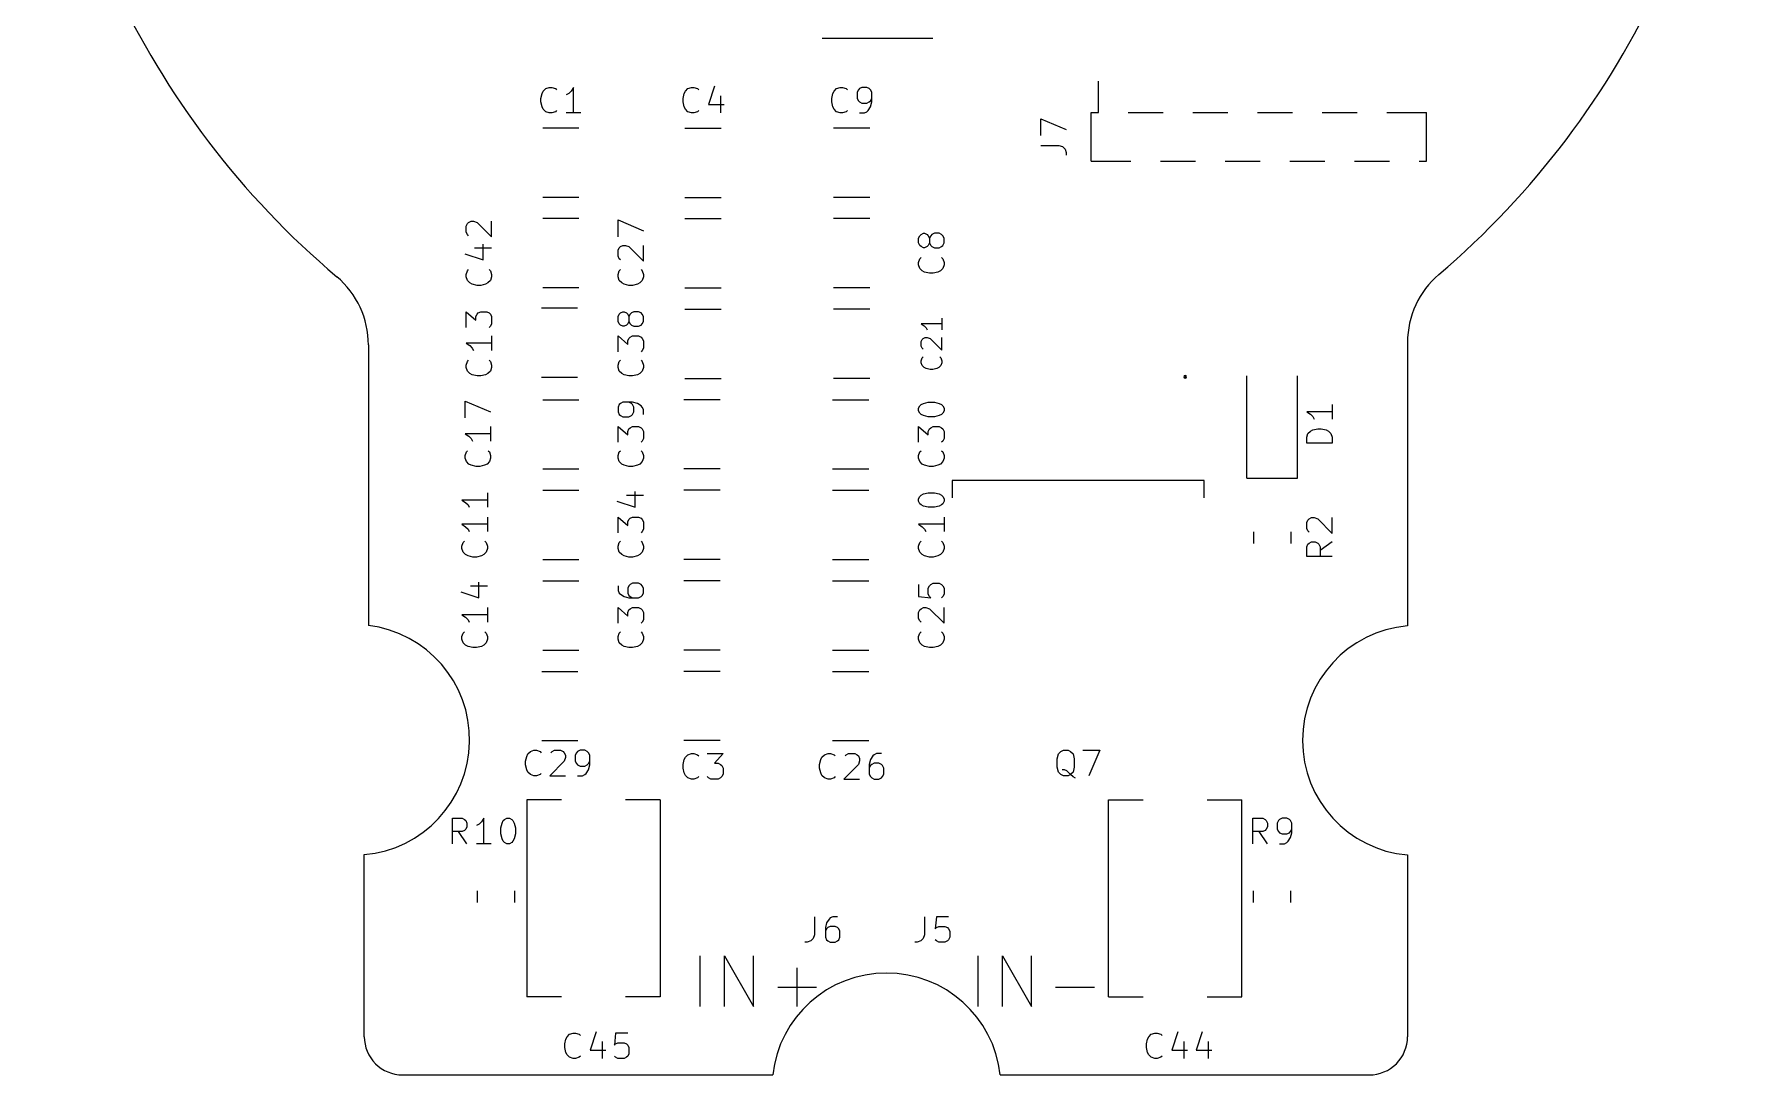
# Model space of a CAD drawing. Extents: x 116 to 183, y -128 to -37.6.
# Drawn here: x 116 to 183, y -128 to -87.1 of the extents above; entities that cross this region are included whole.
import ezdxf

# ---------------------------------------------------------------- set-up
doc = ezdxf.new("R2010")
doc.units = 0
doc.layers.add('BLACK', color=7, linetype='CONTINUOUS')

msp = doc.modelspace()

# ---------------------------------------------------------------- linework, layer by layer
at = {"layer": 'BLACK', "linetype": 'CONTINUOUS'}
for p, q in [((146.920936, -87.308), (151.275064, -87.308)), ((157.784, -90.226), (157.784, -88.996)), ((135.866286, -89.67239), (135.913905, -89.481914)), ((135.866286, -89.815247), (135.866286, -89.67239)), ((135.913905, -89.481914), (135.961524, -89.386676)), ((135.961524, -89.386676), (136.056762, -89.291438)), ((136.056762, -89.291438), (136.199619, -89.243819)), ((136.199619, -89.243819), (136.294857, -89.243819)), ((136.294857, -89.243819), (136.437714, -89.291438)), ((136.437714, -89.291438), (136.485333, -89.339057)), ((136.961524, -89.481914), (136.866286, -89.529533)), ((137.056762, -89.386676), (136.961524, -89.481914)), ((137.152, -89.243819), (137.056762, -89.386676)), ((137.152, -90.243819), (137.152, -89.243819)), ((141.454286, -89.67239), (141.501905, -89.481914)), ((141.454286, -89.815247), (141.454286, -89.67239)), ((141.501905, -89.481914), (141.549524, -89.386676)), ((141.549524, -89.386676), (141.644762, -89.291438)), ((141.644762, -89.291438), (141.787619, -89.243819)), ((141.787619, -89.243819), (141.882857, -89.243819)), ((141.882857, -89.243819), (142.025714, -89.291438)), ((142.025714, -89.291438), (142.073333, -89.339057)), ((142.692381, -89.1962), (142.454286, -89.910485)), ((142.930476, -89.577152), (142.930476, -90.243819)), ((147.296286, -89.67239), (147.343905, -89.481914)), ((147.296286, -89.815247), (147.296286, -89.67239)), ((147.343905, -89.481914), (147.391524, -89.386676)), ((147.391524, -89.386676), (147.486762, -89.291438)), ((147.486762, -89.291438), (147.629619, -89.243819)), ((147.629619, -89.243819), (147.724857, -89.243819)), ((147.724857, -89.243819), (147.867714, -89.291438)), ((147.867714, -89.291438), (147.915333, -89.339057)), ((148.343905, -89.339057), (148.296286, -89.434295)), ((148.296286, -89.434295), (148.296286, -89.67239)), ((148.296286, -89.67239), (148.343905, -89.767628)), ((148.391524, -89.291438), (148.343905, -89.339057)), ((148.343905, -89.767628), (148.391524, -89.815247)), ((148.486762, -89.243819), (148.391524, -89.291438)), ((148.677238, -89.243819), (148.486762, -89.243819)), ((148.772476, -89.291438), (148.677238, -89.243819)), ((148.820095, -89.339057), (148.772476, -89.291438)), ((148.772476, -89.815247), (148.820095, -89.767628)), ((148.867714, -89.434295), (148.820095, -89.339057)), ((148.820095, -89.767628), (148.867714, -89.67239)), ((148.867714, -89.815247), (148.867714, -89.434295)), ((135.913905, -90.005723), (135.866286, -89.815247)), ((135.961524, -90.100961), (135.913905, -90.005723)), ((136.056762, -90.1962), (135.961524, -90.100961)), ((136.199619, -90.243819), (136.056762, -90.1962)), ((136.294857, -90.243819), (136.199619, -90.243819)), ((136.437714, -90.1962), (136.294857, -90.243819)), ((136.485333, -90.14858), (136.437714, -90.1962)), ((137.437714, -90.243819), (136.866286, -90.243819)), ((141.501905, -90.005723), (141.454286, -89.815247)), ((141.549524, -90.100961), (141.501905, -90.005723)), ((141.644762, -90.1962), (141.549524, -90.100961)), ((141.787619, -90.243819), (141.644762, -90.1962)), ((141.882857, -90.243819), (141.787619, -90.243819)), ((142.025714, -90.1962), (141.882857, -90.243819)), ((142.073333, -90.14858), (142.025714, -90.1962)), ((142.454286, -89.910485), (143.073333, -89.910485)), ((147.343905, -90.005723), (147.296286, -89.815247)), ((147.391524, -90.100961), (147.343905, -90.005723)), ((147.486762, -90.1962), (147.391524, -90.100961)), ((147.629619, -90.243819), (147.486762, -90.1962)), ((147.724857, -90.243819), (147.629619, -90.243819)), ((147.867714, -90.1962), (147.724857, -90.243819)), ((147.915333, -90.14858), (147.867714, -90.1962)), ((148.391524, -89.815247), (148.486762, -89.862866)), ((148.391524, -90.243819), (148.582, -90.243819)), ((148.486762, -89.862866), (148.677238, -89.862866)), ((148.582, -90.243819), (148.677238, -90.1962)), ((148.677238, -89.862866), (148.772476, -89.815247)), ((148.677238, -90.1962), (148.724857, -90.14858)), ((148.724857, -90.14858), (148.820095, -90.005723)), ((148.820095, -90.005723), (148.867714, -89.815247)), ((157.499, -90.226), (157.784, -90.226)), ((157.499, -92.146), (157.499, -90.226)), ((158.954, -90.226), (160.324, -90.226)), ((161.494, -90.226), (162.864, -90.226)), ((164.034, -90.226), (165.404, -90.226)), ((166.574, -90.226), (167.944, -90.226)), ((169.114, -90.226), (170.669, -90.226)), ((170.669, -92.146), (170.669, -90.226)), ((137.363252, -90.842), (135.940748, -90.842)), ((141.528748, -90.842), (142.951252, -90.842)), ((148.793252, -90.842), (147.370748, -90.842)), ((155.513819, -91.13838), (155.513819, -90.471714)), ((155.513819, -90.471714), (156.513819, -90.900285)), ((155.513819, -91.519333), (156.228104, -91.519333)), ((156.228104, -91.519333), (156.370961, -91.566952)), ((156.370961, -91.566952), (156.4662, -91.66219)), ((156.4662, -91.66219), (156.513819, -91.805047)), ((156.513819, -91.805047), (156.513819, -91.900285)), ((157.499, -92.146), (159.054, -92.146)), ((160.224, -92.146), (161.594, -92.146)), ((162.764, -92.146), (164.134, -92.146)), ((165.304, -92.146), (166.674, -92.146)), ((167.844, -92.146), (169.214, -92.146)), ((170.384, -92.146), (170.669, -92.146)), ((137.363252, -93.562), (135.940748, -93.562)), ((141.528748, -93.562), (142.951252, -93.562)), ((148.793252, -93.562), (147.370748, -93.562)), ((137.363252, -94.398), (135.940748, -94.398)), ((138.900819, -95.115142), (138.900819, -94.448476)), ((138.900819, -94.448476), (139.900819, -94.877047)), ((141.528748, -94.398), (142.951252, -94.398)), ((148.793252, -94.398), (147.370748, -94.398)), ((132.931819, -94.686571), (132.979438, -94.591333)), ((132.931819, -94.924666), (132.931819, -94.686571)), ((132.979438, -95.019904), (132.931819, -94.924666)), ((132.979438, -94.591333), (133.027057, -94.543714)), ((133.027057, -95.067523), (132.979438, -95.019904)), ((133.027057, -94.543714), (133.122295, -94.496095)), ((133.122295, -94.496095), (133.217533, -94.496095)), ((133.217533, -94.496095), (133.36039, -94.543714)), ((133.36039, -94.543714), (133.931819, -95.115142)), ((133.931819, -95.115142), (133.931819, -94.496095)), ((150.711819, -95.162761), (150.759438, -95.067523)), ((150.759438, -95.067523), (150.807057, -95.019904)), ((150.807057, -95.019904), (150.902295, -94.972285)), ((150.902295, -94.972285), (150.949914, -94.972285)), ((150.949914, -94.972285), (151.045152, -95.019904)), ((151.045152, -95.019904), (151.092771, -95.067523)), ((151.092771, -95.067523), (151.14039, -95.162761)), ((151.188009, -95.067523), (151.14039, -95.162761)), ((151.235628, -95.019904), (151.188009, -95.067523)), ((151.330866, -94.972285), (151.235628, -95.019904)), ((151.521342, -94.972285), (151.330866, -94.972285)), ((151.61658, -95.019904), (151.521342, -94.972285)), ((151.6642, -95.067523), (151.61658, -95.019904)), ((151.711819, -95.162761), (151.6642, -95.067523)), ((132.8842, -95.781809), (133.598485, -96.019904)), ((133.265152, -95.543714), (133.931819, -95.543714)), ((133.598485, -96.019904), (133.598485, -95.400857)), ((138.900819, -95.638952), (138.948438, -95.543714)), ((138.900819, -95.877047), (138.900819, -95.638952)), ((138.948438, -95.543714), (138.996057, -95.496095)), ((138.996057, -95.496095), (139.091295, -95.448476)), ((139.091295, -95.448476), (139.186533, -95.448476)), ((139.186533, -95.448476), (139.32939, -95.496095)), ((139.32939, -95.496095), (139.900819, -96.067523)), ((139.900819, -96.067523), (139.900819, -95.448476)), ((150.711819, -95.353237), (150.711819, -95.162761)), ((150.759438, -95.448475), (150.711819, -95.353237)), ((150.807057, -95.496094), (150.759438, -95.448475)), ((150.902295, -95.543713), (150.807057, -95.496094)), ((150.949914, -95.543713), (150.902295, -95.543713)), ((151.045152, -95.496094), (150.949914, -95.543713)), ((151.092771, -95.448475), (151.045152, -95.496094)), ((151.14039, -95.353237), (151.092771, -95.448475)), ((151.14039, -95.162761), (151.14039, -95.353237)), ((151.14039, -95.353237), (151.188009, -95.448475)), ((151.188009, -95.448475), (151.235628, -95.496094)), ((151.235628, -95.496094), (151.330866, -95.543713)), ((151.330866, -95.543713), (151.521342, -95.543713)), ((151.521342, -95.543713), (151.61658, -95.496094)), ((151.61658, -95.496094), (151.6642, -95.448475)), ((151.6642, -95.448475), (151.711819, -95.353237)), ((151.711819, -95.353237), (151.711819, -95.162761)), ((132.931819, -96.591333), (132.979438, -96.448476)), ((132.979438, -96.448476), (133.027057, -96.400857)), ((133.83658, -96.400857), (133.8842, -96.448476)), ((133.8842, -96.448476), (133.931819, -96.591333)), ((138.948438, -95.972285), (138.900819, -95.877047)), ((138.900819, -96.591333), (138.948438, -96.448476)), ((138.996057, -96.019904), (138.948438, -95.972285)), ((138.948438, -96.448476), (138.996057, -96.400857)), ((139.80558, -96.400857), (139.8532, -96.448476)), ((139.8532, -96.448476), (139.900819, -96.591333)), ((150.711819, -96.115142), (150.759438, -95.972285)), ((150.711819, -96.21038), (150.711819, -96.115142)), ((150.759438, -96.353237), (150.711819, -96.21038)), ((150.759438, -95.972285), (150.807057, -95.924666)), ((150.854676, -96.448475), (150.759438, -96.353237)), ((150.949914, -96.496094), (150.854676, -96.448475)), ((151.568961, -96.448475), (151.473723, -96.496094)), ((151.6642, -96.353237), (151.568961, -96.448475)), ((151.61658, -95.924666), (151.6642, -95.972285)), ((151.6642, -95.972285), (151.711819, -96.115142)), ((151.711819, -96.21038), (151.6642, -96.353237)), ((151.711819, -96.115142), (151.711819, -96.21038)), ((132.931819, -96.686571), (132.931819, -96.591333)), ((132.979438, -96.829428), (132.931819, -96.686571)), ((133.074676, -96.924666), (132.979438, -96.829428)), ((133.169914, -96.972285), (133.074676, -96.924666)), ((133.36039, -97.019904), (133.169914, -96.972285)), ((133.503247, -97.019904), (133.36039, -97.019904)), ((133.693723, -96.972285), (133.503247, -97.019904)), ((133.788961, -96.924666), (133.693723, -96.972285)), ((133.8842, -96.829428), (133.788961, -96.924666)), ((133.931819, -96.686571), (133.8842, -96.829428)), ((133.931819, -96.591333), (133.931819, -96.686571)), ((137.363252, -97.118), (135.940748, -97.118)), ((138.900819, -96.686571), (138.900819, -96.591333)), ((138.948438, -96.829428), (138.900819, -96.686571)), ((139.043676, -96.924666), (138.948438, -96.829428)), ((139.138914, -96.972285), (139.043676, -96.924666)), ((139.32939, -97.019904), (139.138914, -96.972285)), ((139.472247, -97.019904), (139.32939, -97.019904)), ((139.662723, -96.972285), (139.472247, -97.019904)), ((139.757961, -96.924666), (139.662723, -96.972285)), ((139.8532, -96.829428), (139.757961, -96.924666)), ((139.900819, -96.686571), (139.8532, -96.829428)), ((139.900819, -96.591333), (139.900819, -96.686571)), ((141.528748, -97.118), (142.951252, -97.118)), ((148.793252, -97.118), (147.370748, -97.118)), ((151.14039, -96.543713), (150.949914, -96.496094)), ((151.283247, -96.543713), (151.14039, -96.543713)), ((151.473723, -96.496094), (151.283247, -96.543713)), ((132.931819, -98.671142), (132.931819, -98.052095)), ((132.931819, -98.052095), (133.312771, -98.385428)), ((133.312771, -98.242571), (133.36039, -98.147333)), ((133.312771, -98.385428), (133.312771, -98.242571)), ((133.36039, -98.147333), (133.408009, -98.099714)), ((133.408009, -98.099714), (133.503247, -98.052095)), ((133.503247, -98.052095), (133.741342, -98.052095)), ((133.741342, -98.052095), (133.83658, -98.099714)), ((133.83658, -98.099714), (133.8842, -98.147333)), ((133.8842, -98.147333), (133.931819, -98.242571)), ((133.931819, -98.242571), (133.931819, -98.528285)), ((137.311752, -97.9155), (135.889248, -97.9155)), ((138.900819, -98.242571), (138.948438, -98.147333)), ((138.900819, -98.433047), (138.900819, -98.242571)), ((138.948438, -98.528285), (138.900819, -98.433047)), ((138.948438, -98.147333), (138.996057, -98.099714)), ((138.996057, -98.099714), (139.091295, -98.052095)), ((139.091295, -98.052095), (139.138914, -98.052095)), ((139.138914, -98.052095), (139.234152, -98.099714)), ((139.234152, -98.099714), (139.281771, -98.147333)), ((139.281771, -98.147333), (139.32939, -98.242571)), ((139.32939, -98.433047), (139.281771, -98.528285)), ((139.377009, -98.147333), (139.32939, -98.242571)), ((139.32939, -98.242571), (139.32939, -98.433047)), ((139.32939, -98.433047), (139.377009, -98.528285)), ((139.424628, -98.099714), (139.377009, -98.147333)), ((139.519866, -98.052095), (139.424628, -98.099714)), ((139.710342, -98.052095), (139.519866, -98.052095)), ((139.80558, -98.099714), (139.710342, -98.052095)), ((139.8532, -98.147333), (139.80558, -98.099714)), ((139.900819, -98.242571), (139.8532, -98.147333)), ((139.8532, -98.528285), (139.900819, -98.433047)), ((139.900819, -98.433047), (139.900819, -98.242571)), ((141.528748, -97.954), (142.951252, -97.954)), ((148.793252, -97.954), (147.370748, -97.954)), ((151.619295, -98.304476), (151.619295, -98.761619)), ((133.8842, -98.623523), (133.83658, -98.671142)), ((133.931819, -98.528285), (133.8842, -98.623523)), ((133.931819, -99.004476), (133.931819, -99.575904)), ((138.900819, -99.623523), (138.900819, -99.004476)), ((138.900819, -99.004476), (139.281771, -99.337809)), ((138.996057, -98.575904), (138.948438, -98.528285)), ((139.091295, -98.623523), (138.996057, -98.575904)), ((139.138914, -98.623523), (139.091295, -98.623523)), ((139.234152, -98.575904), (139.138914, -98.623523)), ((139.281771, -98.528285), (139.234152, -98.575904)), ((139.281771, -99.194952), (139.32939, -99.099714)), ((139.32939, -99.099714), (139.377009, -99.052095)), ((139.377009, -98.528285), (139.424628, -98.575904)), ((139.377009, -99.052095), (139.472247, -99.004476)), ((139.424628, -98.575904), (139.519866, -98.623523)), ((139.472247, -99.004476), (139.710342, -99.004476)), ((139.519866, -98.623523), (139.710342, -98.623523)), ((139.710342, -98.623523), (139.80558, -98.575904)), ((139.710342, -99.004476), (139.80558, -99.052095)), ((139.80558, -98.575904), (139.8532, -98.528285)), ((139.80558, -99.052095), (139.8532, -99.099714)), ((139.8532, -99.099714), (139.900819, -99.194952)), ((151.619295, -98.533047), (150.819295, -98.533047)), ((150.819295, -98.533047), (150.93358, -98.609238)), ((150.819295, -99.218762), (150.85739, -99.142571)), ((150.85739, -99.142571), (150.895485, -99.104476)), ((150.895485, -99.104476), (150.971676, -99.066381)), ((150.93358, -98.609238), (151.009771, -98.685428)), ((150.971676, -99.066381), (151.047866, -99.066381)), ((151.009771, -98.685428), (151.047866, -98.761619)), ((151.047866, -99.066381), (151.162152, -99.104476)), ((151.162152, -99.104476), (151.619295, -99.561619)), ((151.619295, -99.561619), (151.619295, -99.066381)), ((129.089859, -99.356597), (129.089859, -110.37597)), ((133.931819, -99.29019), (132.931819, -99.29019)), ((132.931819, -99.29019), (133.074676, -99.385428)), ((133.074676, -99.385428), (133.169914, -99.480666)), ((133.169914, -99.480666), (133.217533, -99.575904)), ((139.281771, -99.337809), (139.281771, -99.194952)), ((139.8532, -99.575904), (139.80558, -99.623523)), ((139.900819, -99.480666), (139.8532, -99.575904)), ((139.900819, -99.194952), (139.900819, -99.480666)), ((150.819295, -99.409238), (150.819295, -99.218762)), ((150.85739, -99.485428), (150.819295, -99.409238)), ((150.895485, -99.523524), (150.85739, -99.485428)), ((150.85739, -99.866381), (150.895485, -99.828285)), ((151.543104, -99.828285), (151.5812, -99.866381)), ((169.927313, -99.254504), (169.927313, -110.391357)), ((132.931819, -100.147333), (132.979438, -100.004476)), ((132.931819, -100.242571), (132.931819, -100.147333)), ((132.979438, -100.385428), (132.931819, -100.242571)), ((132.979438, -100.004476), (133.027057, -99.956857)), ((133.074676, -100.480666), (132.979438, -100.385428)), ((133.169914, -100.528285), (133.074676, -100.480666)), ((133.788961, -100.480666), (133.693723, -100.528285)), ((133.8842, -100.385428), (133.788961, -100.480666)), ((133.83658, -99.956857), (133.8842, -100.004476)), ((133.8842, -100.004476), (133.931819, -100.147333)), ((133.931819, -100.242571), (133.8842, -100.385428)), ((133.931819, -100.147333), (133.931819, -100.242571)), ((138.900819, -100.147333), (138.948438, -100.004476)), ((138.900819, -100.242571), (138.900819, -100.147333)), ((138.948438, -100.385428), (138.900819, -100.242571)), ((138.948438, -100.004476), (138.996057, -99.956857)), ((139.043676, -100.480666), (138.948438, -100.385428)), ((139.138914, -100.528285), (139.043676, -100.480666)), ((139.757961, -100.480666), (139.662723, -100.528285)), ((139.8532, -100.385428), (139.757961, -100.480666)), ((139.80558, -99.956857), (139.8532, -100.004476)), ((139.8532, -100.004476), (139.900819, -100.147333)), ((139.900819, -100.242571), (139.8532, -100.385428)), ((139.900819, -100.147333), (139.900819, -100.242571)), ((150.819295, -99.980666), (150.85739, -99.866381)), ((150.819295, -100.056857), (150.819295, -99.980666)), ((150.85739, -100.171143), (150.819295, -100.056857)), ((150.93358, -100.247333), (150.85739, -100.171143)), ((151.009771, -100.285428), (150.93358, -100.247333)), ((151.162152, -100.323524), (151.009771, -100.285428)), ((151.276438, -100.323524), (151.162152, -100.323524)), ((151.428819, -100.285428), (151.276438, -100.323524)), ((151.505009, -100.247333), (151.428819, -100.285428)), ((151.5812, -100.171143), (151.505009, -100.247333)), ((151.5812, -99.866381), (151.619295, -99.980666)), ((151.619295, -100.056857), (151.5812, -100.171143)), ((151.619295, -99.980666), (151.619295, -100.056857)), ((133.36039, -100.575904), (133.169914, -100.528285)), ((133.503247, -100.575904), (133.36039, -100.575904)), ((133.693723, -100.528285), (133.503247, -100.575904)), ((137.311752, -100.6355), (135.889248, -100.6355)), ((139.32939, -100.575904), (139.138914, -100.528285)), ((139.472247, -100.575904), (139.32939, -100.575904)), ((139.662723, -100.528285), (139.472247, -100.575904)), ((141.528748, -100.674), (142.951252, -100.674)), ((148.793252, -100.674), (147.370748, -100.674)), ((161.18724, -100.661), (161.18724, -100.561)), ((163.60724, -104.587), (163.60724, -100.577)), ((165.60724, -104.587), (165.60724, -100.577)), ((132.893319, -102.227142), (132.893319, -101.560476)), ((132.893319, -101.560476), (133.893319, -101.989047)), ((135.940748, -101.51), (137.363252, -101.51)), ((138.948438, -101.703333), (138.900819, -101.798571)), ((138.900819, -101.798571), (138.900819, -101.989047)), ((138.996057, -101.655714), (138.948438, -101.703333)), ((139.091295, -101.608095), (138.996057, -101.655714)), ((139.472247, -101.608095), (139.091295, -101.608095)), ((139.424628, -101.655714), (139.32939, -101.608095)), ((139.472247, -101.703333), (139.424628, -101.655714)), ((139.662723, -101.655714), (139.472247, -101.608095)), ((139.519866, -101.798571), (139.472247, -101.703333)), ((139.519866, -101.989047), (139.519866, -101.798571)), ((139.80558, -101.750952), (139.662723, -101.655714)), ((139.8532, -101.798571), (139.80558, -101.750952)), ((139.900819, -101.893809), (139.8532, -101.798571)), ((142.912752, -101.51), (141.490248, -101.51)), ((147.332248, -101.51), (148.754752, -101.51)), ((150.711819, -101.84619), (150.759438, -101.750952)), ((150.759438, -101.750952), (150.807057, -101.703333)), ((150.807057, -101.703333), (150.902295, -101.655714)), ((150.902295, -101.655714), (151.092771, -101.608095)), ((151.092771, -101.608095), (151.330866, -101.608095)), ((151.330866, -101.608095), (151.521342, -101.655714)), ((151.521342, -101.655714), (151.61658, -101.703333)), ((151.61658, -101.703333), (151.6642, -101.750952)), ((151.6642, -101.750952), (151.711819, -101.84619)), ((166.967059, -101.696285), (166.967059, -102.267713)), ((138.900819, -101.989047), (138.948438, -102.084285)), ((138.948438, -102.084285), (138.996057, -102.131904)), ((138.996057, -102.131904), (139.091295, -102.179523)), ((139.091295, -102.179523), (139.32939, -102.179523)), ((139.32939, -102.179523), (139.424628, -102.131904)), ((139.424628, -102.131904), (139.472247, -102.084285)), ((139.472247, -102.084285), (139.519866, -101.989047)), ((139.900819, -102.084285), (139.900819, -101.893809)), ((150.711819, -101.941428), (150.711819, -101.84619)), ((150.759438, -102.036666), (150.711819, -101.941428)), ((150.807057, -102.084285), (150.759438, -102.036666)), ((150.902295, -102.131904), (150.807057, -102.084285)), ((151.092771, -102.179523), (150.902295, -102.131904)), ((151.330866, -102.179523), (151.092771, -102.179523)), ((151.521342, -102.131904), (151.330866, -102.179523)), ((151.61658, -102.084285), (151.521342, -102.131904)), ((151.6642, -102.036666), (151.61658, -102.084285)), ((151.711819, -101.941428), (151.6642, -102.036666)), ((151.711819, -101.84619), (151.711819, -101.941428)), ((166.967059, -101.981999), (165.967059, -101.981999)), ((165.967059, -101.981999), (166.109916, -102.077237)), ((166.109916, -102.077237), (166.205154, -102.172475)), ((166.205154, -102.172475), (166.252773, -102.267713)), ((133.893319, -102.84619), (132.893319, -102.84619)), ((132.893319, -102.84619), (133.036176, -102.941428)), ((133.036176, -102.941428), (133.131414, -103.036666)), ((133.131414, -103.036666), (133.179033, -103.131904)), ((133.893319, -102.560476), (133.893319, -103.131904)), ((138.900819, -103.179523), (138.900819, -102.560476)), ((138.900819, -102.560476), (139.281771, -102.893809)), ((139.281771, -102.750952), (139.32939, -102.655714)), ((139.281771, -102.893809), (139.281771, -102.750952)), ((139.32939, -102.655714), (139.377009, -102.608095)), ((139.377009, -102.608095), (139.472247, -102.560476)), ((139.472247, -102.560476), (139.710342, -102.560476)), ((139.710342, -102.560476), (139.80558, -102.608095)), ((139.80558, -102.608095), (139.8532, -102.655714)), ((139.8532, -103.131904), (139.80558, -103.179523)), ((139.8532, -102.655714), (139.900819, -102.750952)), ((139.900819, -103.036666), (139.8532, -103.131904)), ((139.900819, -102.750952), (139.900819, -103.036666)), ((150.711819, -103.179523), (150.711819, -102.560476)), ((150.711819, -102.560476), (151.092771, -102.893809)), ((151.092771, -102.750952), (151.14039, -102.655714)), ((151.092771, -102.893809), (151.092771, -102.750952)), ((151.14039, -102.655714), (151.188009, -102.608095)), ((151.188009, -102.608095), (151.283247, -102.560476)), ((151.283247, -102.560476), (151.521342, -102.560476)), ((151.521342, -102.560476), (151.61658, -102.608095)), ((151.61658, -102.608095), (151.6642, -102.655714)), ((151.6642, -103.131904), (151.61658, -103.179523)), ((151.6642, -102.655714), (151.711819, -102.750952)), ((151.711819, -103.036666), (151.6642, -103.131904)), ((151.711819, -102.750952), (151.711819, -103.036666)), ((165.967059, -102.981999), (166.014678, -102.839142)), ((165.967059, -103.220094), (165.967059, -102.981999)), ((166.014678, -102.839142), (166.109916, -102.743904)), ((166.109916, -102.743904), (166.205154, -102.696285)), ((166.205154, -102.696285), (166.39563, -102.648666)), ((166.39563, -102.648666), (166.538487, -102.648666)), ((166.538487, -102.648666), (166.728963, -102.696285)), ((166.728963, -102.696285), (166.824201, -102.743904)), ((166.824201, -102.743904), (166.91944, -102.839142)), ((166.91944, -102.839142), (166.967059, -102.981999)), ((166.967059, -102.981999), (166.967059, -103.220094)), ((132.893319, -103.703333), (132.940938, -103.560476)), ((132.893319, -103.798571), (132.893319, -103.703333)), ((132.940938, -103.941428), (132.893319, -103.798571)), ((132.940938, -103.560476), (132.988557, -103.512857)), ((133.79808, -103.512857), (133.8457, -103.560476)), ((133.8457, -103.560476), (133.893319, -103.703333)), ((133.893319, -103.798571), (133.8457, -103.941428)), ((133.893319, -103.703333), (133.893319, -103.798571)), ((138.900819, -103.703333), (138.948438, -103.560476)), ((138.900819, -103.798571), (138.900819, -103.703333)), ((138.948438, -103.941428), (138.900819, -103.798571)), ((138.948438, -103.560476), (138.996057, -103.512857)), ((139.80558, -103.512857), (139.8532, -103.560476)), ((139.8532, -103.560476), (139.900819, -103.703333)), ((139.900819, -103.798571), (139.8532, -103.941428)), ((139.900819, -103.703333), (139.900819, -103.798571)), ((150.711819, -103.703333), (150.759438, -103.560476)), ((150.711819, -103.798571), (150.711819, -103.703333)), ((150.759438, -103.941428), (150.711819, -103.798571)), ((150.759438, -103.560476), (150.807057, -103.512857)), ((151.61658, -103.512857), (151.6642, -103.560476)), ((151.6642, -103.560476), (151.711819, -103.703333)), ((151.711819, -103.798571), (151.6642, -103.941428)), ((151.711819, -103.703333), (151.711819, -103.798571)), ((166.967059, -103.220094), (165.967059, -103.220094)), ((133.036176, -104.036666), (132.940938, -103.941428)), ((133.131414, -104.084285), (133.036176, -104.036666)), ((133.32189, -104.131904), (133.131414, -104.084285)), ((133.464747, -104.131904), (133.32189, -104.131904)), ((133.655223, -104.084285), (133.464747, -104.131904)), ((133.750461, -104.036666), (133.655223, -104.084285)), ((133.8457, -103.941428), (133.750461, -104.036666)), ((135.940748, -104.23), (137.363252, -104.23)), ((139.043676, -104.036666), (138.948438, -103.941428)), ((139.138914, -104.084285), (139.043676, -104.036666)), ((139.32939, -104.131904), (139.138914, -104.084285)), ((139.472247, -104.131904), (139.32939, -104.131904)), ((139.662723, -104.084285), (139.472247, -104.131904)), ((139.757961, -104.036666), (139.662723, -104.084285)), ((139.8532, -103.941428), (139.757961, -104.036666)), ((142.912752, -104.23), (141.490248, -104.23)), ((147.332248, -104.23), (148.754752, -104.23)), ((150.854676, -104.036666), (150.759438, -103.941428)), ((150.949914, -104.084285), (150.854676, -104.036666)), ((151.14039, -104.131904), (150.949914, -104.084285)), ((151.283247, -104.131904), (151.14039, -104.131904)), ((151.473723, -104.084285), (151.283247, -104.131904)), ((151.568961, -104.036666), (151.473723, -104.084285)), ((151.6642, -103.941428), (151.568961, -104.036666)), ((133.766319, -105.164095), (133.766319, -105.735523)), ((135.940748, -105.066), (137.363252, -105.066)), ((139.567485, -105.735523), (139.567485, -105.116476)), ((142.912752, -105.066), (141.490248, -105.066)), ((147.332248, -105.066), (148.754752, -105.066)), ((150.902295, -105.211714), (151.092771, -105.164095)), ((151.092771, -105.164095), (151.330866, -105.164095)), ((151.330866, -105.164095), (151.521342, -105.211714)), ((152.03724, -104.686), (152.03724, -105.361)), ((161.93724, -104.686), (152.03724, -104.686)), ((161.93724, -105.361), (161.93724, -104.686)), ((163.60724, -104.587), (165.60724, -104.587)), ((133.766319, -105.449809), (132.766319, -105.449809)), ((132.766319, -105.449809), (132.909176, -105.545047)), ((132.909176, -105.545047), (133.004414, -105.640285)), ((133.004414, -105.640285), (133.052033, -105.735523)), ((138.8532, -105.497428), (139.567485, -105.735523)), ((139.234152, -105.259333), (139.900819, -105.259333)), ((150.711819, -105.40219), (150.759438, -105.306952)), ((150.711819, -105.497428), (150.711819, -105.40219)), ((150.759438, -105.592666), (150.711819, -105.497428)), ((150.759438, -105.306952), (150.807057, -105.259333)), ((150.807057, -105.640285), (150.759438, -105.592666)), ((150.807057, -105.259333), (150.902295, -105.211714)), ((150.902295, -105.687904), (150.807057, -105.640285)), ((151.092771, -105.735523), (150.902295, -105.687904)), ((151.330866, -105.735523), (151.092771, -105.735523)), ((151.521342, -105.687904), (151.330866, -105.735523)), ((151.521342, -105.211714), (151.61658, -105.259333)), ((151.61658, -105.640285), (151.521342, -105.687904)), ((151.61658, -105.259333), (151.6642, -105.306952)), ((151.6642, -105.592666), (151.61658, -105.640285)), ((151.6642, -105.306952), (151.711819, -105.40219)), ((151.711819, -105.497428), (151.6642, -105.592666)), ((151.711819, -105.40219), (151.711819, -105.497428)), ((133.766319, -106.40219), (132.766319, -106.40219)), ((132.766319, -106.40219), (132.909176, -106.497428)), ((132.909176, -106.497428), (133.004414, -106.592666)), ((133.766319, -106.116476), (133.766319, -106.687904)), ((138.900819, -106.735523), (138.900819, -106.116476)), ((138.900819, -106.116476), (139.281771, -106.449809)), ((139.281771, -106.306952), (139.32939, -106.211714)), ((139.281771, -106.449809), (139.281771, -106.306952)), ((139.32939, -106.211714), (139.377009, -106.164095)), ((139.377009, -106.164095), (139.472247, -106.116476)), ((139.472247, -106.116476), (139.710342, -106.116476)), ((139.710342, -106.116476), (139.80558, -106.164095)), ((139.80558, -106.164095), (139.8532, -106.211714)), ((139.8532, -106.211714), (139.900819, -106.306952)), ((139.900819, -106.306952), (139.900819, -106.592666)), ((151.711819, -106.40219), (150.711819, -106.40219)), ((150.711819, -106.40219), (150.854676, -106.497428)), ((150.854676, -106.497428), (150.949914, -106.592666)), ((151.711819, -106.116476), (151.711819, -106.687904)), ((165.967059, -106.331761), (166.014678, -106.236523)), ((165.967059, -106.569856), (165.967059, -106.331761)), ((166.014678, -106.236523), (166.062297, -106.188904)), ((166.062297, -106.188904), (166.157535, -106.141285)), ((166.157535, -106.141285), (166.252773, -106.141285)), ((166.252773, -106.141285), (166.39563, -106.188904)), ((166.39563, -106.188904), (166.967059, -106.760332)), ((166.967059, -106.760332), (166.967059, -106.141285)), ((132.766319, -107.259333), (132.813938, -107.116476)), ((132.813938, -107.116476), (132.861557, -107.068857)), ((133.004414, -106.592666), (133.052033, -106.687904)), ((133.67108, -107.068857), (133.7187, -107.116476)), ((133.7187, -107.116476), (133.766319, -107.259333)), ((138.900819, -107.259333), (138.948438, -107.116476)), ((138.948438, -107.116476), (138.996057, -107.068857)), ((139.8532, -106.687904), (139.80558, -106.735523)), ((139.80558, -107.068857), (139.8532, -107.116476)), ((139.900819, -106.592666), (139.8532, -106.687904)), ((139.8532, -107.116476), (139.900819, -107.259333)), ((150.711819, -107.259333), (150.759438, -107.116476)), ((150.759438, -107.116476), (150.807057, -107.068857)), ((150.949914, -106.592666), (150.997533, -106.687904)), ((151.61658, -107.068857), (151.6642, -107.116476)), ((151.6642, -107.116476), (151.711819, -107.259333)), ((163.87224, -106.699936), (163.87224, -107.154064)), ((165.34224, -106.699936), (165.34224, -107.154064)), ((166.014678, -106.665094), (165.967059, -106.569856)), ((165.967059, -107.284142), (166.014678, -107.188904)), ((166.062297, -106.712713), (166.014678, -106.665094)), ((166.014678, -107.188904), (166.062297, -107.141285)), ((166.062297, -107.141285), (166.157535, -107.093666)), ((166.157535, -107.093666), (166.300392, -107.093666)), ((166.300392, -107.093666), (166.39563, -107.141285)), ((166.39563, -107.141285), (166.443249, -107.188904)), ((166.443249, -107.188904), (166.490868, -107.284142)), ((166.967059, -107.093666), (166.490868, -107.426999)), ((132.766319, -107.354571), (132.766319, -107.259333)), ((132.813938, -107.497428), (132.766319, -107.354571)), ((132.909176, -107.592666), (132.813938, -107.497428)), ((133.004414, -107.640285), (132.909176, -107.592666)), ((133.19489, -107.687904), (133.004414, -107.640285)), ((133.337747, -107.687904), (133.19489, -107.687904)), ((133.528223, -107.640285), (133.337747, -107.687904)), ((133.623461, -107.592666), (133.528223, -107.640285)), ((133.7187, -107.497428), (133.623461, -107.592666)), ((133.766319, -107.354571), (133.7187, -107.497428)), ((133.766319, -107.259333), (133.766319, -107.354571)), ((135.940748, -107.786), (137.363252, -107.786)), ((138.900819, -107.354571), (138.900819, -107.259333)), ((138.948438, -107.497428), (138.900819, -107.354571)), ((139.043676, -107.592666), (138.948438, -107.497428)), ((139.138914, -107.640285), (139.043676, -107.592666)), ((139.32939, -107.687904), (139.138914, -107.640285)), ((139.472247, -107.687904), (139.32939, -107.687904)), ((139.662723, -107.640285), (139.472247, -107.687904)), ((139.757961, -107.592666), (139.662723, -107.640285)), ((139.8532, -107.497428), (139.757961, -107.592666)), ((139.900819, -107.354571), (139.8532, -107.497428)), ((139.900819, -107.259333), (139.900819, -107.354571)), ((142.912752, -107.786), (141.490248, -107.786)), ((147.332248, -107.786), (148.754752, -107.786)), ((150.711819, -107.354571), (150.711819, -107.259333)), ((150.759438, -107.497428), (150.711819, -107.354571)), ((150.854676, -107.592666), (150.759438, -107.497428)), ((150.949914, -107.640285), (150.854676, -107.592666)), ((151.14039, -107.687904), (150.949914, -107.640285)), ((151.283247, -107.687904), (151.14039, -107.687904)), ((151.473723, -107.640285), (151.283247, -107.687904)), ((151.568961, -107.592666), (151.473723, -107.640285)), ((151.6642, -107.497428), (151.568961, -107.592666)), ((151.711819, -107.354571), (151.6642, -107.497428)), ((151.711819, -107.259333), (151.711819, -107.354571)), ((165.967059, -107.665094), (165.967059, -107.284142)), ((166.967059, -107.665094), (165.967059, -107.665094)), ((166.490868, -107.284142), (166.490868, -107.665094)), ((132.7187, -109.053428), (133.432985, -109.291523)), ((133.099652, -108.815333), (133.766319, -108.815333)), ((133.432985, -109.291523), (133.432985, -108.672476)), ((135.940748, -108.622), (137.363252, -108.622)), ((138.900819, -108.815333), (138.900819, -109.005809)), ((138.900819, -109.005809), (138.948438, -109.101047)), ((138.948438, -109.101047), (138.996057, -109.148666)), ((138.996057, -109.148666), (139.138914, -109.243904)), ((139.32939, -108.815333), (139.281771, -108.910571)), ((139.281771, -108.910571), (139.281771, -109.101047)), ((139.281771, -109.101047), (139.32939, -109.196285)), ((139.377009, -108.767714), (139.32939, -108.815333)), ((139.32939, -109.196285), (139.377009, -109.243904)), ((139.472247, -108.720095), (139.377009, -108.767714)), ((139.710342, -108.720095), (139.472247, -108.720095)), ((139.80558, -108.767714), (139.710342, -108.720095)), ((139.8532, -108.815333), (139.80558, -108.767714)), ((139.80558, -109.243904), (139.8532, -109.196285)), ((139.900819, -108.910571), (139.8532, -108.815333)), ((139.8532, -109.196285), (139.900819, -109.101047)), ((139.900819, -109.101047), (139.900819, -108.910571)), ((142.912752, -108.622), (141.490248, -108.622)), ((147.332248, -108.622), (148.754752, -108.622)), ((150.711819, -108.767714), (150.711819, -109.243904)), ((151.092771, -108.910571), (151.14039, -108.815333)), ((151.092771, -109.148666), (151.092771, -108.910571)), ((151.14039, -109.243904), (151.092771, -109.148666)), ((151.14039, -108.815333), (151.188009, -108.767714)), ((151.188009, -108.767714), (151.283247, -108.720095)), ((151.283247, -108.720095), (151.521342, -108.720095)), ((151.521342, -108.720095), (151.61658, -108.767714)), ((151.61658, -108.767714), (151.6642, -108.815333)), ((151.6642, -108.815333), (151.711819, -108.910571)), ((151.711819, -109.148666), (151.6642, -109.243904)), ((151.711819, -108.910571), (151.711819, -109.148666)), ((133.766319, -109.672476), (133.766319, -110.243904)), ((138.900819, -110.291523), (138.900819, -109.672476)), ((138.900819, -109.672476), (139.281771, -110.005809)), ((139.138914, -109.243904), (139.32939, -109.291523)), ((139.281771, -109.862952), (139.32939, -109.767714)), ((139.281771, -110.005809), (139.281771, -109.862952)), ((139.32939, -109.291523), (139.710342, -109.291523)), ((139.32939, -109.767714), (139.377009, -109.720095)), ((139.377009, -109.243904), (139.472247, -109.291523)), ((139.377009, -109.720095), (139.472247, -109.672476)), ((139.472247, -109.672476), (139.710342, -109.672476)), ((139.710342, -109.291523), (139.80558, -109.243904)), ((139.710342, -109.672476), (139.80558, -109.720095)), ((139.80558, -109.720095), (139.8532, -109.767714)), ((139.8532, -109.767714), (139.900819, -109.862952)), ((139.900819, -109.862952), (139.900819, -110.148666)), ((150.711819, -109.243904), (151.188009, -109.291523)), ((150.711819, -109.862952), (150.759438, -109.767714)), ((150.711819, -110.101047), (150.711819, -109.862952)), ((150.759438, -109.767714), (150.807057, -109.720095)), ((150.807057, -109.720095), (150.902295, -109.672476)), ((150.902295, -109.672476), (150.997533, -109.672476)), ((150.997533, -109.672476), (151.14039, -109.720095)), ((151.188009, -109.291523), (151.14039, -109.243904)), ((151.14039, -109.720095), (151.711819, -110.291523)), ((151.6642, -109.243904), (151.61658, -109.291523)), ((151.711819, -110.291523), (151.711819, -109.672476)), ((133.766319, -109.95819), (132.766319, -109.95819)), ((132.766319, -109.95819), (132.909176, -110.053428)), ((132.909176, -110.053428), (133.004414, -110.148666)), ((133.004414, -110.148666), (133.052033, -110.243904)), ((139.8532, -110.243904), (139.80558, -110.291523)), ((139.900819, -110.148666), (139.8532, -110.243904)), ((150.759438, -110.196285), (150.711819, -110.101047)), ((150.807057, -110.243904), (150.759438, -110.196285)), ((132.766319, -110.815333), (132.813938, -110.672476)), ((132.766319, -110.910571), (132.766319, -110.815333)), ((132.813938, -111.053428), (132.766319, -110.910571)), ((132.813938, -110.672476), (132.861557, -110.624857)), ((132.909176, -111.148666), (132.813938, -111.053428)), ((133.004414, -111.196285), (132.909176, -111.148666)), ((133.19489, -111.243904), (133.004414, -111.196285)), ((133.528223, -111.196285), (133.337747, -111.243904)), ((133.623461, -111.148666), (133.528223, -111.196285)), ((133.7187, -111.053428), (133.623461, -111.148666)), ((133.67108, -110.624857), (133.7187, -110.672476)), ((133.7187, -110.672476), (133.766319, -110.815333)), ((133.766319, -110.910571), (133.7187, -111.053428)), ((133.766319, -110.815333), (133.766319, -110.910571)), ((138.900819, -110.815333), (138.948438, -110.672476)), ((138.900819, -110.910571), (138.900819, -110.815333)), ((138.948438, -111.053428), (138.900819, -110.910571)), ((138.948438, -110.672476), (138.996057, -110.624857)), ((139.043676, -111.148666), (138.948438, -111.053428)), ((139.138914, -111.196285), (139.043676, -111.148666)), ((139.32939, -111.243904), (139.138914, -111.196285)), ((139.662723, -111.196285), (139.472247, -111.243904)), ((139.757961, -111.148666), (139.662723, -111.196285)), ((139.8532, -111.053428), (139.757961, -111.148666)), ((139.80558, -110.624857), (139.8532, -110.672476)), ((139.8532, -110.672476), (139.900819, -110.815333)), ((139.900819, -110.910571), (139.8532, -111.053428)), ((139.900819, -110.815333), (139.900819, -110.910571)), ((150.711819, -110.815333), (150.759438, -110.672476)), ((150.711819, -110.910571), (150.711819, -110.815333)), ((150.759438, -111.053428), (150.711819, -110.910571)), ((150.759438, -110.672476), (150.807057, -110.624857)), ((150.854676, -111.148666), (150.759438, -111.053428)), ((150.949914, -111.196285), (150.854676, -111.148666)), ((151.14039, -111.243904), (150.949914, -111.196285)), ((151.473723, -111.196285), (151.283247, -111.243904)), ((151.568961, -111.148666), (151.473723, -111.196285)), ((151.6642, -111.053428), (151.568961, -111.148666)), ((151.61658, -110.624857), (151.6642, -110.672476)), ((151.6642, -110.672476), (151.711819, -110.815333)), ((151.711819, -110.910571), (151.6642, -111.053428)), ((151.711819, -110.815333), (151.711819, -110.910571)), ((133.337747, -111.243904), (133.19489, -111.243904)), ((135.940748, -111.342), (137.363252, -111.342)), ((139.472247, -111.243904), (139.32939, -111.243904)), ((142.912752, -111.342), (141.490248, -111.342)), ((147.332248, -111.342), (148.754752, -111.342)), ((151.283247, -111.243904), (151.14039, -111.243904)), ((135.902248, -112.178), (137.324752, -112.178)), ((142.912752, -112.178), (141.490248, -112.178)), ((147.332248, -112.178), (148.754752, -112.178)), ((135.902248, -114.898), (137.324752, -114.898)), ((142.912752, -114.898), (141.490248, -114.898)), ((147.332248, -114.898), (148.754752, -114.898)), ((135.263095, -115.70739), (135.310714, -115.516914)), ((135.263095, -115.850247), (135.263095, -115.70739)), ((135.310714, -116.040723), (135.263095, -115.850247)), ((135.310714, -115.516914), (135.358333, -115.421676)), ((135.358333, -115.421676), (135.453571, -115.326438)), ((135.453571, -115.326438), (135.596428, -115.278819)), ((135.596428, -115.278819), (135.691666, -115.278819)), ((135.691666, -115.278819), (135.834523, -115.326438)), ((135.834523, -115.326438), (135.882142, -115.374057)), ((136.786904, -115.70739), (136.215476, -116.278819)), ((136.263095, -115.374057), (136.310714, -115.326438)), ((136.310714, -115.326438), (136.405952, -115.278819)), ((136.405952, -115.278819), (136.644047, -115.278819)), ((136.644047, -115.278819), (136.739285, -115.326438)), ((136.739285, -115.326438), (136.786904, -115.374057)), ((136.786904, -115.374057), (136.834523, -115.469295)), ((136.834523, -115.564533), (136.786904, -115.70739)), ((136.834523, -115.469295), (136.834523, -115.564533)), ((137.263095, -115.374057), (137.215476, -115.469295)), ((137.215476, -115.469295), (137.215476, -115.70739)), ((137.215476, -115.70739), (137.263095, -115.802628)), ((137.310714, -115.326438), (137.263095, -115.374057)), ((137.263095, -115.802628), (137.310714, -115.850247)), ((137.405952, -115.278819), (137.310714, -115.326438)), ((137.310714, -115.850247), (137.405952, -115.897866)), ((137.596428, -115.278819), (137.405952, -115.278819)), ((137.405952, -115.897866), (137.596428, -115.897866)), ((137.691666, -115.326438), (137.596428, -115.278819)), ((137.596428, -115.897866), (137.691666, -115.850247)), ((137.739285, -115.374057), (137.691666, -115.326438)), ((137.691666, -115.850247), (137.739285, -115.802628)), ((137.786904, -115.469295), (137.739285, -115.374057)), ((137.739285, -115.802628), (137.786904, -115.70739)), ((137.739285, -116.040723), (137.786904, -115.850247)), ((137.786904, -115.850247), (137.786904, -115.469295)), ((141.454286, -115.83439), (141.501905, -115.643914)), ((141.454286, -115.977247), (141.454286, -115.83439)), ((141.501905, -115.643914), (141.549524, -115.548676)), ((141.549524, -115.548676), (141.644762, -115.453438)), ((141.644762, -115.453438), (141.787619, -115.405819)), ((141.787619, -115.405819), (141.882857, -115.405819)), ((141.882857, -115.405819), (142.025714, -115.453438)), ((142.025714, -115.453438), (142.073333, -115.501057)), ((142.406667, -115.405819), (143.025714, -115.405819)), ((143.025714, -115.405819), (142.692381, -115.786771)), ((142.692381, -115.786771), (142.835238, -115.786771)), ((142.835238, -115.786771), (142.930476, -115.83439)), ((142.930476, -115.83439), (142.978095, -115.882009)), ((142.978095, -115.882009), (143.025714, -115.977247)), ((146.820095, -115.83439), (146.867714, -115.643914)), ((146.820095, -115.977247), (146.820095, -115.83439)), ((146.867714, -115.643914), (146.915333, -115.548676)), ((146.915333, -115.548676), (147.010571, -115.453438)), ((147.010571, -115.453438), (147.153428, -115.405819)), ((147.153428, -115.405819), (147.248666, -115.405819)), ((147.248666, -115.405819), (147.391523, -115.453438)), ((147.391523, -115.453438), (147.439142, -115.501057)), ((148.343904, -115.83439), (147.772476, -116.405819)), ((147.820095, -115.501057), (147.867714, -115.453438)), ((147.867714, -115.453438), (147.962952, -115.405819)), ((147.962952, -115.405819), (148.201047, -115.405819)), ((148.201047, -115.405819), (148.296285, -115.453438)), ((148.296285, -115.453438), (148.343904, -115.501057)), ((148.343904, -115.501057), (148.391523, -115.596295)), ((148.391523, -115.691533), (148.343904, -115.83439)), ((148.391523, -115.596295), (148.391523, -115.691533)), ((148.820095, -115.643914), (148.772476, -115.83439)), ((148.772476, -115.83439), (148.772476, -116.215342)), ((148.820095, -115.882009), (148.772476, -115.977247)), ((148.915333, -115.501057), (148.820095, -115.643914)), ((148.867714, -115.83439), (148.820095, -115.882009)), ((148.962952, -115.786771), (148.867714, -115.83439)), ((148.962952, -115.453438), (148.915333, -115.501057)), ((149.05819, -115.405819), (148.962952, -115.453438)), ((149.153428, -115.786771), (148.962952, -115.786771)), ((149.248666, -115.405819), (149.05819, -115.405819)), ((149.248666, -115.83439), (149.153428, -115.786771)), ((149.296285, -115.882009), (149.248666, -115.83439)), ((149.343904, -115.977247), (149.296285, -115.882009)), ((156.162476, -115.612152), (156.210095, -115.421676)), ((156.162476, -115.945485), (156.162476, -115.612152)), ((156.210095, -115.421676), (156.305333, -115.326438)), ((156.305333, -115.326438), (156.400571, -115.278819)), ((156.400571, -115.278819), (156.591047, -115.278819)), ((156.591047, -115.278819), (156.686285, -115.326438)), ((156.686285, -115.326438), (156.781523, -115.421676)), ((156.781523, -115.421676), (156.829142, -115.612152)), ((156.829142, -115.612152), (156.829142, -115.945485)), ((157.162476, -115.278819), (157.829142, -115.278819)), ((157.829142, -115.278819), (157.400571, -116.278819)), ((135.358333, -116.135961), (135.310714, -116.040723)), ((135.453571, -116.2312), (135.358333, -116.135961)), ((135.596428, -116.278819), (135.453571, -116.2312)), ((135.691666, -116.278819), (135.596428, -116.278819)), ((135.834523, -116.2312), (135.691666, -116.278819)), ((135.882142, -116.18358), (135.834523, -116.2312)), ((136.215476, -116.278819), (136.834523, -116.278819)), ((137.310714, -116.278819), (137.50119, -116.278819)), ((137.50119, -116.278819), (137.596428, -116.2312)), ((137.596428, -116.2312), (137.644047, -116.18358)), ((137.644047, -116.18358), (137.739285, -116.040723)), ((141.501905, -116.167723), (141.454286, -115.977247)), ((141.549524, -116.262961), (141.501905, -116.167723)), ((141.644762, -116.3582), (141.549524, -116.262961)), ((141.787619, -116.405819), (141.644762, -116.3582)), ((141.882857, -116.405819), (141.787619, -116.405819)), ((142.025714, -116.3582), (141.882857, -116.405819)), ((142.073333, -116.31058), (142.025714, -116.3582)), ((142.454286, -116.3582), (142.406667, -116.31058)), ((142.549524, -116.405819), (142.454286, -116.3582)), ((142.835238, -116.405819), (142.549524, -116.405819)), ((142.930476, -116.3582), (142.835238, -116.405819)), ((142.978095, -116.31058), (142.930476, -116.3582)), ((143.025714, -116.215342), (142.978095, -116.31058)), ((143.025714, -115.977247), (143.025714, -116.215342)), ((146.867714, -116.167723), (146.820095, -115.977247)), ((146.915333, -116.262961), (146.867714, -116.167723)), ((147.010571, -116.3582), (146.915333, -116.262961)), ((147.153428, -116.405819), (147.010571, -116.3582)), ((147.248666, -116.405819), (147.153428, -116.405819)), ((147.391523, -116.3582), (147.248666, -116.405819)), ((147.439142, -116.31058), (147.391523, -116.3582)), ((147.772476, -116.405819), (148.391523, -116.405819)), ((148.772476, -116.215342), (148.820095, -116.31058)), ((148.820095, -116.31058), (148.867714, -116.3582)), ((148.867714, -116.3582), (148.962952, -116.405819)), ((148.962952, -116.405819), (149.153428, -116.405819)), ((149.153428, -116.405819), (149.248666, -116.3582)), ((149.248666, -116.3582), (149.296285, -116.31058)), ((149.296285, -116.31058), (149.343904, -116.215342)), ((149.343904, -116.215342), (149.343904, -115.977247)), ((156.210095, -116.135961), (156.162476, -115.945485)), ((156.305333, -116.2312), (156.210095, -116.135961)), ((156.400571, -116.278819), (156.305333, -116.2312)), ((156.44819, -116.040723), (156.352952, -116.040723)), ((156.591047, -116.278819), (156.400571, -116.278819)), ((156.543428, -116.088342), (156.44819, -116.040723)), ((156.686285, -116.2312), (156.543428, -116.088342)), ((156.686285, -116.2312), (156.591047, -116.278819)), ((156.781523, -116.135961), (156.686285, -116.2312)), ((156.781523, -116.326438), (156.686285, -116.2312)), ((156.829142, -115.945485), (156.781523, -116.135961)), ((156.876761, -116.374057), (156.781523, -116.326438)), ((135.31724, -117.21825), (135.31724, -124.95825)), ((136.68124, -117.21825), (135.31724, -117.21825)), ((140.55724, -117.21825), (139.19324, -117.21825)), ((140.55724, -117.21825), (140.55724, -124.95825)), ((158.17724, -117.21825), (159.54124, -117.21825)), ((158.17724, -124.95825), (158.17724, -117.21825)), ((162.05324, -117.21825), (163.41724, -117.21825)), ((163.41724, -124.95825), (163.41724, -117.21825)), ((132.389714, -118.945819), (132.389714, -117.945819)), ((132.389714, -117.945819), (132.770666, -117.945819)), ((132.770666, -118.469628), (132.389714, -118.469628)), ((132.961142, -118.945819), (132.627809, -118.469628)), ((132.770666, -117.945819), (132.865904, -117.993438)), ((132.865904, -118.422009), (132.770666, -118.469628)), ((132.865904, -117.993438), (132.913523, -118.041057)), ((132.913523, -118.37439), (132.865904, -118.422009)), ((132.913523, -118.041057), (132.961142, -118.136295)), ((132.961142, -118.279152), (132.913523, -118.37439)), ((132.961142, -118.136295), (132.961142, -118.279152)), ((133.437333, -118.183914), (133.342095, -118.231533)), ((133.532571, -118.088676), (133.437333, -118.183914)), ((133.627809, -117.945819), (133.532571, -118.088676)), ((133.627809, -118.945819), (133.627809, -117.945819)), ((134.294476, -118.326771), (134.342095, -118.136295)), ((134.294476, -118.564866), (134.294476, -118.326771)), ((134.342095, -118.755342), (134.294476, -118.564866)), ((134.342095, -118.136295), (134.389714, -118.041057)), ((134.389714, -118.041057), (134.437333, -117.993438)), ((134.437333, -117.993438), (134.532571, -117.945819)), ((134.532571, -117.945819), (134.627809, -117.945819)), ((134.627809, -117.945819), (134.723047, -117.993438)), ((134.723047, -117.993438), (134.770666, -118.041057)), ((134.770666, -118.041057), (134.818285, -118.136295)), ((134.818285, -118.136295), (134.865904, -118.326771)), ((134.865904, -118.564866), (134.818285, -118.755342)), ((134.865904, -118.326771), (134.865904, -118.564866)), ((163.853905, -118.945819), (163.853905, -117.945819)), ((163.853905, -117.945819), (164.234857, -117.945819)), ((164.234857, -118.469628), (163.853905, -118.469628)), ((164.425333, -118.945819), (164.092, -118.469628)), ((164.234857, -117.945819), (164.330095, -117.993438)), ((164.330095, -118.422009), (164.234857, -118.469628)), ((164.330095, -117.993438), (164.377714, -118.041057)), ((164.377714, -118.37439), (164.330095, -118.422009)), ((164.377714, -118.041057), (164.425333, -118.136295)), ((164.425333, -118.279152), (164.377714, -118.37439)), ((164.425333, -118.136295), (164.425333, -118.279152)), ((164.853905, -118.041057), (164.806286, -118.136295)), ((164.806286, -118.136295), (164.806286, -118.37439)), ((164.806286, -118.37439), (164.853905, -118.469628)), ((164.901524, -117.993438), (164.853905, -118.041057)), ((164.853905, -118.469628), (164.901524, -118.517247)), ((164.996762, -117.945819), (164.901524, -117.993438)), ((164.901524, -118.517247), (164.996762, -118.564866)), ((165.187238, -117.945819), (164.996762, -117.945819)), ((164.996762, -118.564866), (165.187238, -118.564866)), ((165.282476, -117.993438), (165.187238, -117.945819)), ((165.187238, -118.564866), (165.282476, -118.517247)), ((165.330095, -118.041057), (165.282476, -117.993438)), ((165.282476, -118.517247), (165.330095, -118.469628)), ((165.377714, -118.136295), (165.330095, -118.041057)), ((165.330095, -118.469628), (165.377714, -118.37439)), ((165.330095, -118.707723), (165.377714, -118.517247)), ((165.377714, -118.517247), (165.377714, -118.136295)), ((133.913523, -118.945819), (133.342095, -118.945819)), ((134.389714, -118.85058), (134.342095, -118.755342)), ((134.437333, -118.8982), (134.389714, -118.85058)), ((134.532571, -118.945819), (134.437333, -118.8982)), ((134.627809, -118.945819), (134.532571, -118.945819)), ((134.723047, -118.8982), (134.627809, -118.945819)), ((134.770666, -118.85058), (134.723047, -118.8982)), ((134.818285, -118.755342), (134.770666, -118.85058)), ((164.901524, -118.945819), (165.092, -118.945819)), ((165.092, -118.945819), (165.187238, -118.8982)), ((165.187238, -118.8982), (165.234857, -118.85058)), ((165.234857, -118.85058), (165.330095, -118.707723)), ((128.927757, -126.526624), (128.927757, -119.373965)), ((169.927313, -119.389472), (169.927757, -126.526753)), ((133.377, -121.258064), (133.377, -120.803936)), ((134.847, -121.258064), (134.847, -120.803936)), ((163.857, -120.803936), (163.857, -121.258064)), ((165.327, -120.803936), (165.327, -121.258064)), ((146.620906, -121.813069), (146.620906, -122.527354)), ((147.192335, -121.908307), (147.097097, -122.051164)), ((147.239954, -121.860688), (147.192335, -121.908307)), ((147.335192, -121.813069), (147.239954, -121.860688)), ((147.525668, -121.813069), (147.335192, -121.813069)), ((150.938906, -121.813069), (150.938906, -122.527354)), ((151.415097, -121.813069), (151.367478, -122.289259)), ((151.891287, -121.813069), (151.415097, -121.813069)), ((146.620906, -122.527354), (146.573287, -122.670211)), ((147.097097, -122.051164), (147.049478, -122.24164)), ((147.049478, -122.24164), (147.049478, -122.622592)), ((147.097097, -122.289259), (147.049478, -122.384497)), ((147.144716, -122.24164), (147.097097, -122.289259)), ((147.239954, -122.194021), (147.144716, -122.24164)), ((147.43043, -122.194021), (147.239954, -122.194021)), ((147.525668, -122.24164), (147.43043, -122.194021)), ((147.573287, -122.289259), (147.525668, -122.24164)), ((147.620906, -122.384497), (147.573287, -122.289259)), ((147.620906, -122.622592), (147.620906, -122.384497)), ((150.938906, -122.527354), (150.891287, -122.670211)), ((151.367478, -122.289259), (151.415097, -122.24164)), ((151.415097, -122.24164), (151.510335, -122.194021)), ((151.510335, -122.194021), (151.74843, -122.194021)), ((151.74843, -122.194021), (151.843668, -122.24164)), ((151.843668, -122.24164), (151.891287, -122.289259)), ((151.891287, -122.289259), (151.938906, -122.384497)), ((151.938906, -122.384497), (151.938906, -122.622592)), ((146.335192, -122.813069), (146.239954, -122.813069)), ((146.478049, -122.76545), (146.335192, -122.813069)), ((146.573287, -122.670211), (146.478049, -122.76545)), ((147.049478, -122.622592), (147.097097, -122.71783)), ((147.097097, -122.71783), (147.144716, -122.76545)), ((147.144716, -122.76545), (147.239954, -122.813069)), ((147.239954, -122.813069), (147.43043, -122.813069)), ((147.43043, -122.813069), (147.525668, -122.76545)), ((147.525668, -122.76545), (147.573287, -122.71783)), ((147.573287, -122.71783), (147.620906, -122.622592)), ((150.653192, -122.813069), (150.557954, -122.813069)), ((150.796049, -122.76545), (150.653192, -122.813069)), ((150.891287, -122.670211), (150.796049, -122.76545)), ((151.415097, -122.76545), (151.367478, -122.71783)), ((151.510335, -122.813069), (151.415097, -122.76545)), ((151.74843, -122.813069), (151.510335, -122.813069)), ((151.843668, -122.76545), (151.74843, -122.813069)), ((151.891287, -122.71783), (151.843668, -122.76545)), ((151.938906, -122.622592), (151.891287, -122.71783)), ((142.128526, -125.345888), (142.128526, -123.345888)), ((143.080907, -125.345888), (143.080907, -123.345888)), ((143.080907, -123.345888), (144.223764, -125.345888)), ((144.223764, -125.345888), (144.223764, -123.345888)), ((145.93805, -125.345888), (145.93805, -123.822078)), ((153.050526, -125.345888), (153.050526, -123.345888)), ((154.002907, -125.345888), (154.002907, -123.345888)), ((154.002907, -123.345888), (155.145764, -125.345888)), ((155.145764, -125.345888), (155.145764, -123.345888)), ((145.176145, -124.583983), (146.699955, -124.583983)), ((156.098145, -124.583983), (157.621955, -124.583983)), ((136.68124, -124.95825), (135.31724, -124.95825)), ((140.55724, -124.95825), (139.19324, -124.95825)), ((158.17724, -124.95825), (159.54124, -124.95825)), ((162.05324, -124.95825), (163.41724, -124.95825)), ((136.802335, -126.81364), (136.849954, -126.623164)), ((136.849954, -126.623164), (136.897573, -126.527926)), ((136.897573, -126.527926), (136.992811, -126.432688)), ((136.992811, -126.432688), (137.135668, -126.385069)), ((137.135668, -126.385069), (137.230906, -126.385069)), ((137.230906, -126.385069), (137.373763, -126.432688)), ((137.373763, -126.432688), (137.421382, -126.480307)), ((138.04043, -126.33745), (137.802335, -127.051735)), ((138.802335, -126.385069), (138.754716, -126.861259)), ((139.278525, -126.385069), (138.802335, -126.385069)), ((159.662335, -126.81364), (159.709954, -126.623164)), ((159.709954, -126.623164), (159.757573, -126.527926)), ((159.757573, -126.527926), (159.852811, -126.432688)), ((159.852811, -126.432688), (159.995668, -126.385069)), ((159.995668, -126.385069), (160.090906, -126.385069)), ((160.090906, -126.385069), (160.233763, -126.432688)), ((160.233763, -126.432688), (160.281382, -126.480307)), ((160.90043, -126.33745), (160.662335, -127.051735)), ((161.852811, -126.33745), (161.614716, -127.051735)), ((136.802335, -126.956497), (136.802335, -126.81364)), ((136.849954, -127.146973), (136.802335, -126.956497)), ((136.897573, -127.242211), (136.849954, -127.146973)), ((136.992811, -127.33745), (136.897573, -127.242211)), ((137.421382, -127.28983), (137.373763, -127.33745)), ((137.802335, -127.051735), (138.421382, -127.051735)), ((138.278525, -126.718402), (138.278525, -127.385069)), ((138.754716, -126.861259), (138.802335, -126.81364)), ((138.802335, -127.33745), (138.754716, -127.28983)), ((138.802335, -126.81364), (138.897573, -126.766021)), ((138.897573, -126.766021), (139.135668, -126.766021)), ((139.135668, -126.766021), (139.230906, -126.81364)), ((139.230906, -126.81364), (139.278525, -126.861259)), ((139.278525, -127.28983), (139.230906, -127.33745)), ((139.278525, -126.861259), (139.326144, -126.956497)), ((139.326144, -127.194592), (139.278525, -127.28983)), ((139.326144, -126.956497), (139.326144, -127.194592)), ((159.662335, -126.956497), (159.662335, -126.81364)), ((159.709954, -127.146973), (159.662335, -126.956497)), ((159.757573, -127.242211), (159.709954, -127.146973)), ((159.852811, -127.33745), (159.757573, -127.242211)), ((160.281382, -127.28983), (160.233763, -127.33745)), ((160.662335, -127.051735), (161.281382, -127.051735)), ((161.138525, -126.718402), (161.138525, -127.385069)), ((161.614716, -127.051735), (162.233763, -127.051735)), ((162.090906, -126.718402), (162.090906, -127.385069)), ((137.135668, -127.385069), (136.992811, -127.33745)), ((137.230906, -127.385069), (137.135668, -127.385069)), ((137.373763, -127.33745), (137.230906, -127.385069)), ((138.897573, -127.385069), (138.802335, -127.33745)), ((139.135668, -127.385069), (138.897573, -127.385069)), ((139.230906, -127.33745), (139.135668, -127.385069)), ((159.995668, -127.385069), (159.852811, -127.33745)), ((160.090906, -127.385069), (159.995668, -127.385069)), ((160.233763, -127.33745), (160.090906, -127.385069)), ((130.427757, -128.026624), (144.978705, -128.023605)), ((153.922434, -128.024806), (168.427757, -128.026753))]:
    msp.add_line(p, q, dxfattribs=at)
at = {"layer": 'BLACK'}
for centre, radius, start, end in [((149.4505, -71.0743), 33.499996, -180.00000684, -130.15536454), ((149.4505, -71.0743), 33.500002, -49.6070463, 0.00000684), ((125.585, -99.355), 3.504871, -0.026107, 49.79220904), ((173.4278, -99.2545), 3.500487, -229.60648353, -179.99993453), ((161.18724, -100.611), 0.05, -270, -90), ((161.18724, -100.611), 0.05, -90, 90), ((128.54322, -114.86658), 4.523759, -85.123752, 83.05956922), ((170.31716, -114.89041), 4.515921, -265.04763905, -94.9523511), ((149.4505, -128.5266), 4.499995, 6.4023564, 173.58224999), ((130.4277, -126.5266), 1.500024, -179.99908323, -89.9978228), ((168.4278, -126.5268), 1.499957, -90.00164253, 0.00179532)]:
    msp.add_arc(centre, radius, start, end, dxfattribs=at)

doc.saveas('drawing.dxf')
